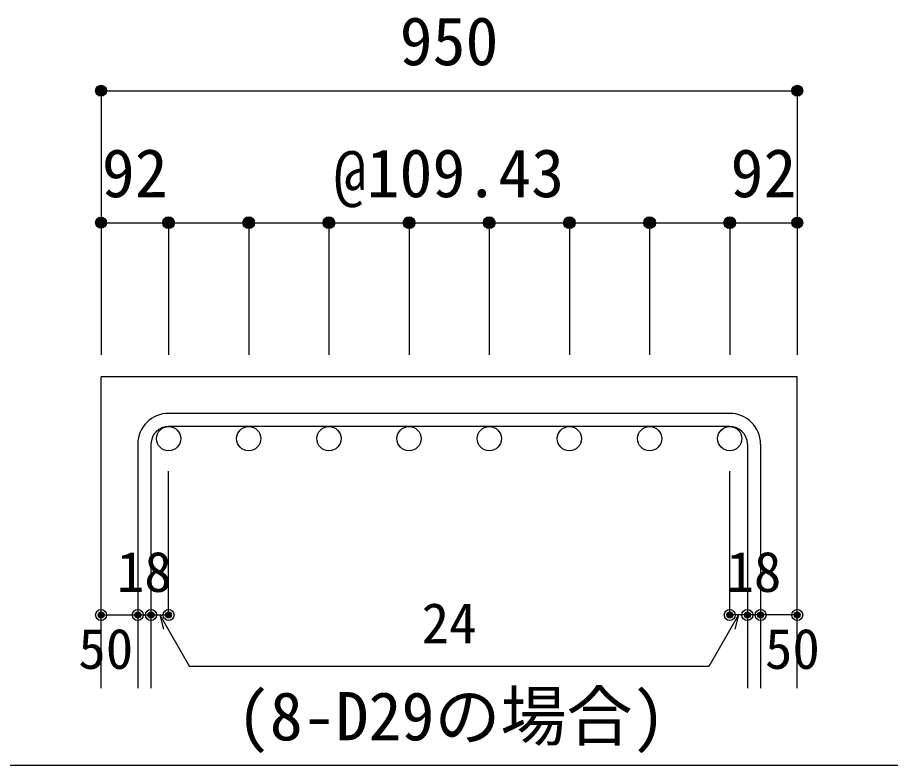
# Model space of a CAD drawing. Units: millimetres at full size, sheet at 1:30. Extents: x -5973 to 5954, y -4195 to 4201.
# Drawn here: x -1039 to 151, y -4195 to -3175 of the extents above; entities that cross this region are included whole.
import ezdxf
from ezdxf.enums import TextEntityAlignment as Align

# ---------------------------------------------------------------- set-up
doc = ezdxf.new("R2010")
doc.units = ezdxf.units.MM
doc.header["$LTSCALE"] = 30
doc.header["$PDMODE"] = 32
doc.header["$PDSIZE"] = 15
for name, color, linetype in [('0-1_躯体線', 2, 'Continuous'), ('0-5_基礎梁筋', 7, 'Continuous'), ('0-6_スタラップ筋', 7, 'Continuous'), ('0-7_文字', 4, 'Continuous'), ('0-D_寸法', 4, 'Continuous'), ('F-0_枠', 6, 'Continuous')]:
    doc.layers.add(name, color=color, linetype=linetype)
doc.styles.add('ＭＳ ゴシック', font='')
doc.styles.get('ＭＳ ゴシック').set_extended_font_data('MS Gothic')

msp = doc.modelspace()

# ---------------------------------------------------------------- linework, layer by layer
at = {"layer": '0-1_躯体線'}
for p, q in [((-925.08, -4089.89), (-925.08, -3664.89)), ((23.92, -3664.89), (-925.08, -3664.89)), ((23.92, -4089.89), (23.92, -3664.89))]:
    msp.add_line(p, q, dxfattribs=at)
at = {"layer": '0-5_基礎梁筋', "color": 3}
for centre in [(-833.08, -3749.39), (-723.8, -3749.39), (-614.51, -3749.39), (-505.23, -3749.39), (-395.94, -3749.39), (-286.66, -3749.39), (-177.37, -3749.39), (-68.08, -3749.39)]:
    msp.add_circle(centre, 16.5, dxfattribs=at)
at = {"layer": '0-6_スタラップ筋'}
for p, q in [((-68.08, -3714.89), (-833.08, -3714.89)), ((-68.08, -3732.89), (-833.08, -3732.89)), ((-875.08, -3756.89), (-875.08, -4089.89)), ((-857.08, -3756.89), (-857.08, -4089.89)), ((-44.08, -3756.89), (-44.08, -4089.89)), ((-26.08, -3756.89), (-26.08, -4089.89))]:
    msp.add_line(p, q, dxfattribs=at)
for centre, radius, start, end in [((-833.08, -3756.89), 42, 90, 180), ((-68.08, -3756.89), 42, 0, 90), ((-833.08, -3756.89), 24, 90, 180), ((-68.08, -3756.89), 24, 0, 90)]:
    msp.add_arc(centre, radius, start, end, dxfattribs=at)
at = {"layer": '0-D_寸法'}
for p, q in [((-925.08, -3274.89), (-925.08, -3454.89)), ((-925.08, -3274.89), (23.92, -3274.89)), ((23.92, -3274.89), (23.92, -3454.89)), ((-925.08, -3454.89), (-925.08, -3634.89)), ((-925.08, -3454.89), (-68.08, -3454.89)), ((-833.08, -3454.89), (-833.08, -3634.89)), ((-723.8, -3454.89), (-723.8, -3634.89)), ((-614.51, -3454.89), (-614.51, -3634.89)), ((-505.23, -3454.89), (-505.23, -3634.89)), ((-395.94, -3454.89), (-395.94, -3634.89)), ((-286.66, -3454.89), (-286.66, -3634.89)), ((-177.37, -3454.89), (-177.37, -3634.89)), ((-68.08, -3454.89), (-68.08, -3634.89)), ((-68.08, -3454.89), (23.92, -3454.89)), ((23.92, -3454.89), (23.92, -3634.89)), ((-833.08, -3989.89), (-833.08, -3793.81)), ((-68.08, -3989.89), (-68.08, -3793.81)), ((-925.08, -3989.89), (-875.08, -3989.89)), ((-875.08, -3989.89), (-857.08, -3989.89)), ((-857.08, -3989.89), (-833.08, -3989.89)), ((-845.08, -3989.89), (-804.64, -4059.96)), ((-845.08, -3989.89), (-839.91, -4009.21)), ((-56.08, -3989.89), (-96.53, -4059.96)), ((-44.08, -3989.89), (-68.08, -3989.89)), ((-56.08, -3989.89), (-61.26, -4009.21)), ((-26.08, -3989.89), (-44.08, -3989.89)), ((23.92, -3989.89), (-26.08, -3989.89)), ((-96.53, -4059.96), (-804.64, -4059.96))]:
    msp.add_line(p, q, dxfattribs=at)
for centre, radius in [((-925.08, -3274.89), 7.2), ((-925.08, -3274.89), 6.4), ((-925.08, -3274.89), 5.6), ((-925.08, -3274.89), 4.8), ((-925.08, -3274.89), 4), ((-925.08, -3274.89), 3.2), ((-925.08, -3274.89), 2.4), ((23.92, -3274.89), 7.2), ((23.92, -3274.89), 6.4), ((23.92, -3274.89), 5.6), ((23.92, -3274.89), 4.8), ((23.92, -3274.89), 4), ((23.92, -3274.89), 3.2), ((23.92, -3274.89), 2.4), ((-925.08, -3274.89), 1.6), ((-925.08, -3274.89), 0.8), ((23.92, -3274.89), 1.6), ((23.92, -3274.89), 0.8), ((-925.08, -3454.89), 7.2), ((-925.08, -3454.89), 6.4), ((-925.08, -3454.89), 5.6), ((-925.08, -3454.89), 4.8), ((-925.08, -3454.89), 4), ((-833.08, -3454.89), 8), ((-833.08, -3454.89), 7.2), ((-833.08, -3454.89), 6.4), ((-833.08, -3454.89), 5.6), ((-833.08, -3454.89), 4.8), ((-833.08, -3454.89), 4), ((-723.8, -3454.89), 8), ((-723.8, -3454.89), 7.2), ((-723.8, -3454.89), 6.4), ((-723.8, -3454.89), 5.6), ((-723.8, -3454.89), 4.8), ((-723.8, -3454.89), 4), ((-614.51, -3454.89), 8), ((-614.51, -3454.89), 7.2), ((-614.51, -3454.89), 6.4), ((-614.51, -3454.89), 5.6), ((-614.51, -3454.89), 4.8), ((-614.51, -3454.89), 4), ((-505.23, -3454.89), 8), ((-505.23, -3454.89), 7.2), ((-505.23, -3454.89), 6.4), ((-505.23, -3454.89), 5.6), ((-505.23, -3454.89), 4.8), ((-505.23, -3454.89), 4), ((-395.94, -3454.89), 8), ((-395.94, -3454.89), 7.2), ((-395.94, -3454.89), 6.4), ((-395.94, -3454.89), 5.6), ((-395.94, -3454.89), 4.8), ((-395.94, -3454.89), 4), ((-286.66, -3454.89), 8), ((-286.66, -3454.89), 7.2), ((-286.66, -3454.89), 6.4), ((-286.66, -3454.89), 5.6), ((-286.66, -3454.89), 4.8), ((-286.66, -3454.89), 4), ((-177.37, -3454.89), 8), ((-177.37, -3454.89), 7.2), ((-177.37, -3454.89), 6.4), ((-177.37, -3454.89), 5.6), ((-177.37, -3454.89), 4.8), ((-177.37, -3454.89), 4), ((-68.08, -3454.89), 8), ((-68.08, -3454.89), 7.2), ((-68.08, -3454.89), 6.4), ((-68.08, -3454.89), 5.6), ((-68.08, -3454.89), 4.8), ((-68.08, -3454.89), 4), ((23.92, -3454.89), 7.2), ((23.92, -3454.89), 6.4), ((23.92, -3454.89), 5.6), ((23.92, -3454.89), 4.8), ((23.92, -3454.89), 4), ((-925.08, -3454.89), 3.2), ((-925.08, -3454.89), 2.4), ((-925.08, -3454.89), 1.6), ((-925.08, -3454.89), 0.8), ((-833.08, -3454.89), 3.2), ((-833.08, -3454.89), 2.4), ((-833.08, -3454.89), 1.6), ((-833.08, -3454.89), 0.8), ((-723.8, -3454.89), 3.2), ((-723.8, -3454.89), 2.4), ((-723.8, -3454.89), 1.6), ((-723.8, -3454.89), 0.8), ((-614.51, -3454.89), 3.2), ((-614.51, -3454.89), 2.4), ((-614.51, -3454.89), 1.6), ((-614.51, -3454.89), 0.8), ((-505.23, -3454.89), 3.2), ((-505.23, -3454.89), 2.4), ((-505.23, -3454.89), 1.6), ((-505.23, -3454.89), 0.8), ((-395.94, -3454.89), 3.2), ((-395.94, -3454.89), 2.4), ((-395.94, -3454.89), 1.6), ((-395.94, -3454.89), 0.8), ((-286.66, -3454.89), 3.2), ((-286.66, -3454.89), 2.4), ((-286.66, -3454.89), 1.6), ((-286.66, -3454.89), 0.8), ((-177.37, -3454.89), 3.2), ((-177.37, -3454.89), 2.4), ((-177.37, -3454.89), 1.6), ((-177.37, -3454.89), 0.8), ((-68.08, -3454.89), 3.2), ((-68.08, -3454.89), 2.4), ((-68.08, -3454.89), 1.6), ((-68.08, -3454.89), 0.8), ((23.92, -3454.89), 3.2), ((23.92, -3454.89), 2.4), ((23.92, -3454.89), 1.6), ((23.92, -3454.89), 0.8), ((-925.08, -3989.89), 4), ((-925.08, -3989.89), 3.6), ((-925.08, -3989.89), 3.2), ((-875.08, -3989.89), 4), ((-875.08, -3989.89), 3.6), ((-875.08, -3989.89), 3.2), ((-857.08, -3989.89), 4), ((-857.08, -3989.89), 3.6), ((-857.08, -3989.89), 3.2), ((-833.08, -3989.89), 4), ((-833.08, -3989.89), 3.6), ((-833.08, -3989.89), 3.2), ((-68.08, -3989.89), 4), ((-68.08, -3989.89), 3.6), ((-68.08, -3989.89), 3.2), ((-44.08, -3989.89), 4), ((-44.08, -3989.89), 3.6), ((-44.08, -3989.89), 3.2), ((-26.08, -3989.89), 4), ((-26.08, -3989.89), 3.6), ((-26.08, -3989.89), 3.2), ((23.92, -3989.89), 4), ((23.92, -3989.89), 3.6), ((23.92, -3989.89), 3.2), ((-925.08, -3989.89), 2.8), ((-925.08, -3989.89), 2.4), ((-925.08, -3989.89), 2), ((-925.08, -3989.89), 1.6), ((-925.08, -3989.89), 1.2), ((-925.08, -3989.89), 0.8), ((-925.08, -3989.89), 0.4), ((-875.08, -3989.89), 2.8), ((-875.08, -3989.89), 2.4), ((-875.08, -3989.89), 2), ((-875.08, -3989.89), 1.6), ((-875.08, -3989.89), 1.2), ((-875.08, -3989.89), 0.8), ((-875.08, -3989.89), 0.4), ((-857.08, -3989.89), 2.8), ((-857.08, -3989.89), 2.4), ((-857.08, -3989.89), 2), ((-857.08, -3989.89), 1.6), ((-857.08, -3989.89), 1.2), ((-857.08, -3989.89), 0.8), ((-857.08, -3989.89), 0.4), ((-833.08, -3989.89), 2.8), ((-833.08, -3989.89), 2.4), ((-833.08, -3989.89), 2), ((-833.08, -3989.89), 1.6), ((-833.08, -3989.89), 1.2), ((-833.08, -3989.89), 0.8), ((-833.08, -3989.89), 0.4), ((-68.08, -3989.89), 2.8), ((-68.08, -3989.89), 2.4), ((-68.08, -3989.89), 2), ((-68.08, -3989.89), 1.6), ((-68.08, -3989.89), 1.2), ((-68.08, -3989.89), 0.8), ((-68.08, -3989.89), 0.4), ((-44.08, -3989.89), 2.8), ((-44.08, -3989.89), 2.4), ((-44.08, -3989.89), 2), ((-44.08, -3989.89), 1.6), ((-44.08, -3989.89), 1.2), ((-44.08, -3989.89), 0.8), ((-44.08, -3989.89), 0.4), ((-26.08, -3989.89), 2.8), ((-26.08, -3989.89), 2.4), ((-26.08, -3989.89), 2), ((-26.08, -3989.89), 1.6), ((-26.08, -3989.89), 1.2), ((-26.08, -3989.89), 0.8), ((-26.08, -3989.89), 0.4), ((23.92, -3989.89), 2.8), ((23.92, -3989.89), 2.4), ((23.92, -3989.89), 2), ((23.92, -3989.89), 1.6), ((23.92, -3989.89), 1.2), ((23.92, -3989.89), 0.8), ((23.92, -3989.89), 0.4)]:
    msp.add_circle(centre, radius, dxfattribs=at)
at = {"layer": '0-D_寸法', "color": 7}
for p in [(-925.08, -3274.89), (23.92, -3274.89), (-925.08, -3454.89), (-833.08, -3454.89), (-833.08, -3454.89), (-723.8, -3454.89), (-723.8, -3454.89), (-614.51, -3454.89), (-614.51, -3454.89), (-505.23, -3454.89), (-505.23, -3454.89), (-395.94, -3454.89), (-395.94, -3454.89), (-286.66, -3454.89), (-286.66, -3454.89), (-177.37, -3454.89), (-177.37, -3454.89), (-68.08, -3454.89), (-68.08, -3454.89), (23.92, -3454.89), (-925.08, -3989.89), (-875.08, -3989.89), (-857.08, -3989.89), (-833.08, -3989.89), (-833.08, -3989.89), (-68.08, -3989.89), (-68.08, -3989.89), (-44.08, -3989.89), (-26.08, -3989.89), (23.92, -3989.89)]:
    msp.add_point(p, dxfattribs=at)
at = {"layer": 'F-0_枠'}
msp.add_line((5954.1, -4195.24), (-5972.88, -4195.24), dxfattribs=at)

# ---------------------------------------------------------------- texts
at = {"layer": '0-7_文字', "color": 7, "style": 'ＭＳ ゴシック'}
msp.add_text('(8-D29の場合)', height=65.98, dxfattribs=at).set_placement((-739.99, -4180.67), align=Align.BOTTOM_LEFT)
at = {"layer": '0-D_寸法', "style": 'ＭＳ ゴシック'}
for s, height, p in [('950', 65.98, (-518.08, -3259.89)), ('92', 65.98, (-924.08, -3439.89)), ('@109.43', 65.98, (-608.08, -3439.89)), ('92', 65.98, (-67.08, -3439.89)), ('18', 54.99, (-903.58, -3974.89)), ('18', 54.99, (-72.58, -3974.89)), ('24', 54.99, (-488.08, -4044.96)), ('50', 54.99, (-956.08, -4079.89)), ('50', 54.99, (-20.08, -4079.89))]:
    msp.add_text(s, height=height, dxfattribs=at).set_placement(p, align=Align.BOTTOM_LEFT)

doc.saveas('drawing.dxf')
